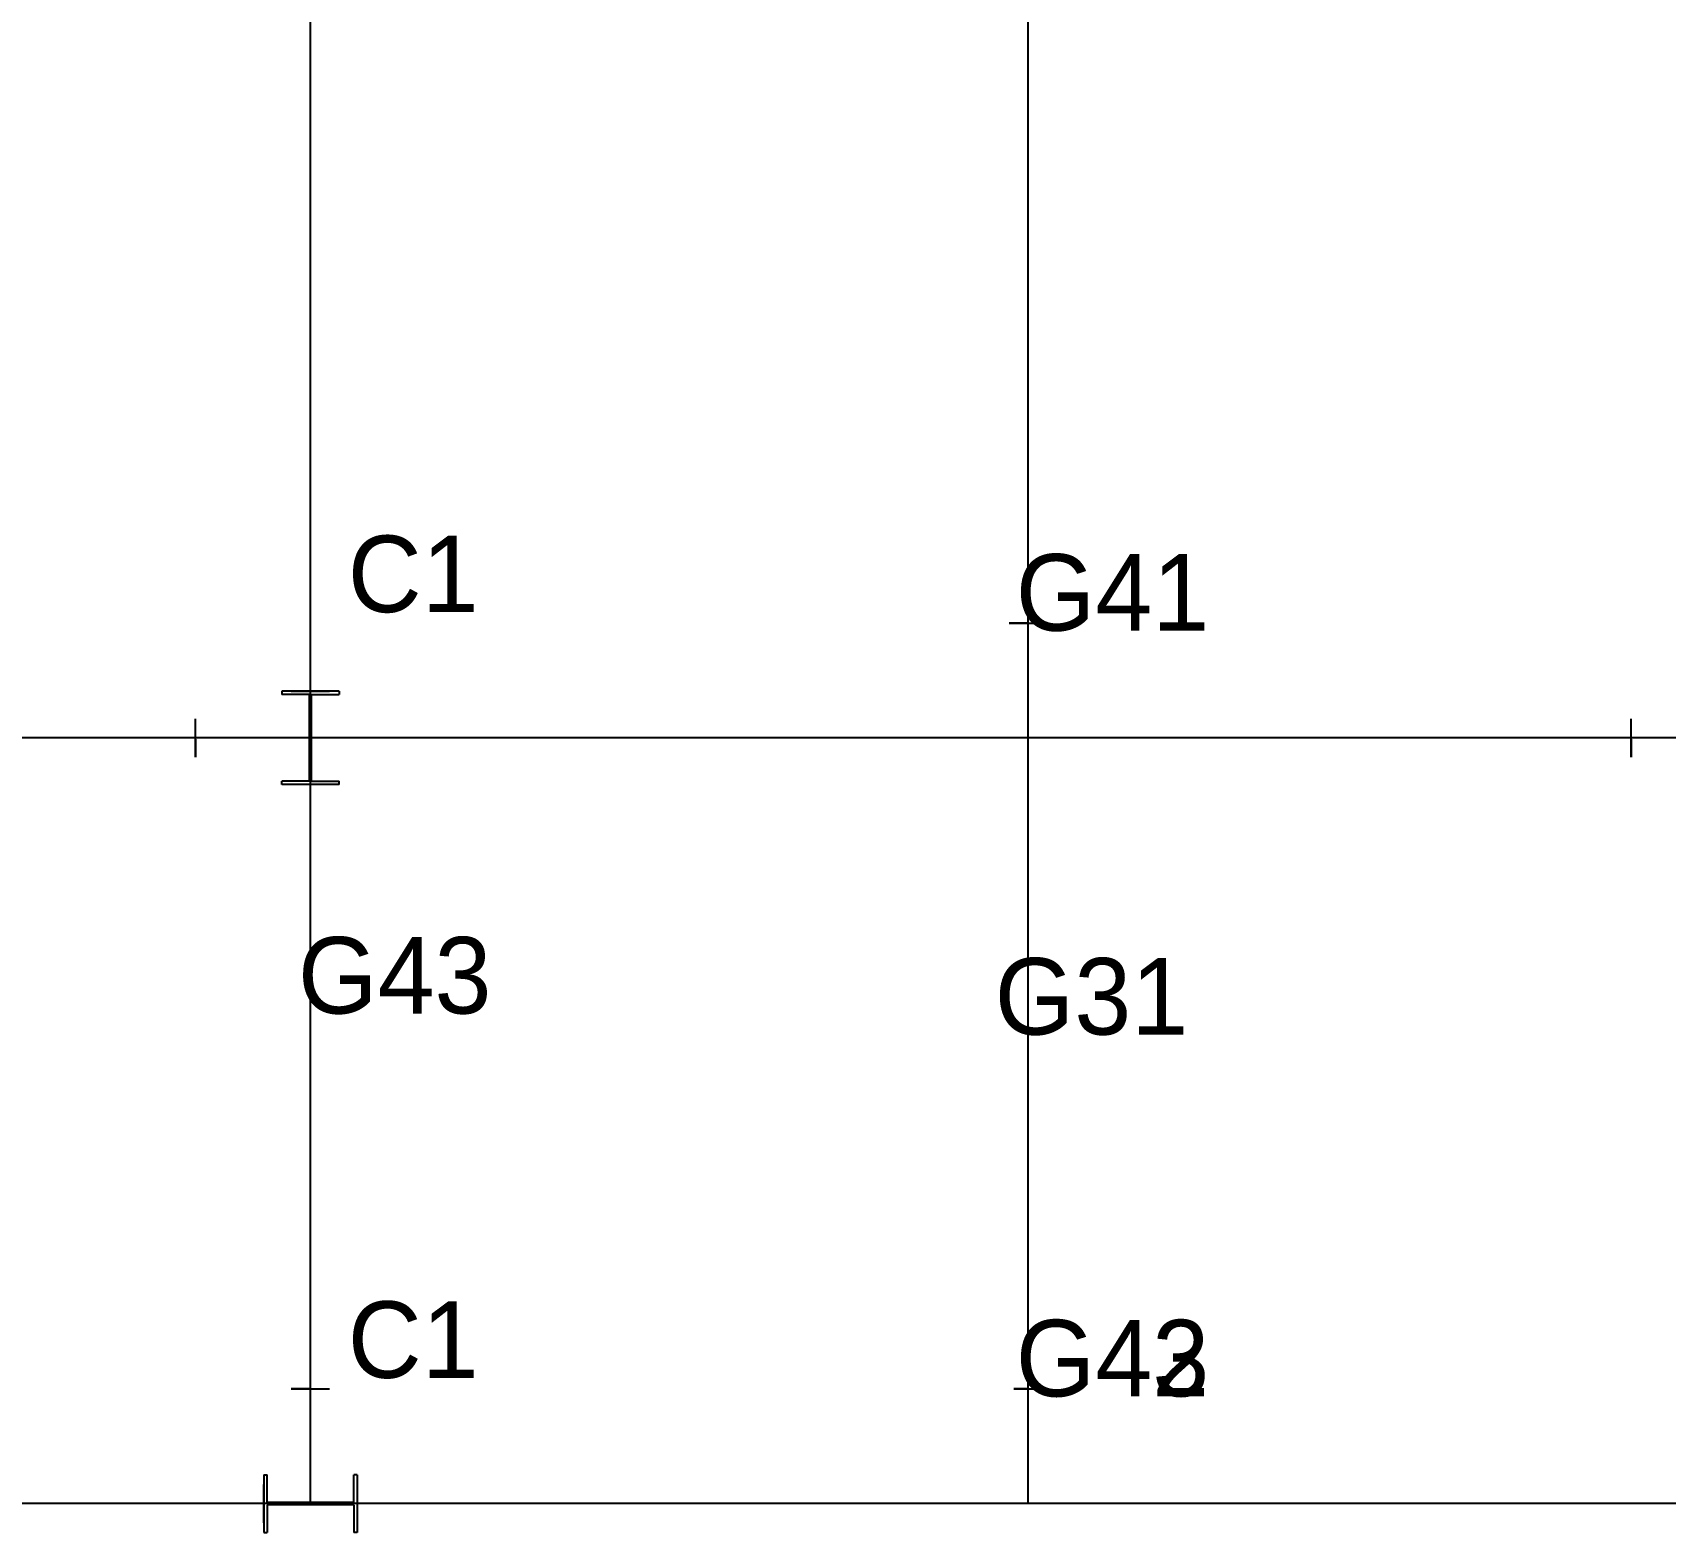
# Model space of a CAD drawing. Extents: x -150 to 68522, y -150 to 33063.
# Drawn here: x 26049 to 34578, y -150 to 7684 of the extents above; entities that cross this region are included whole.
import ezdxf
from ezdxf.enums import TextEntityAlignment as Align

# ---------------------------------------------------------------- set-up
doc = ezdxf.new("R2010")
doc.units = 0
doc.layers.get('0').update_dxf_attribs({"color": 2, "linetype": 'CONTINUOUS'})

msp = doc.modelspace()

# ---------------------------------------------------------------- linework, layer by layer
for p, q in [((27500, 4000, 3330), (27500, 12000, 3330)), ((27500, 4000, 6460), (27500, 12000, 6460)), ((27500, 4000, 9590), (27500, 12000, 9590)), ((31250, 4000, 3330), (31250, 12000, 3330)), ((31250, 4000, 6460), (31250, 12000, 6460)), ((31250, 4000, 9590), (31250, 12000, 9590)), ((27500, 4000), (27500, 8000)), ((27500, 4000), (20000, 4000)), ((27500, 4000, 3330), (20000, 4000, 3330)), ((27500, 4000, 6460), (20000, 4000, 6460)), ((27500, 4000, 9590), (20000, 4000, 9590)), ((27500, 0), (27500, 4000)), ((35000, 4000), (27500, 4000)), ((27500, 4000), (27500, 4000, 3330)), ((35000, 4000, 3330), (27500, 4000, 3330)), ((27500, 0, 3330), (27500, 4000, 3330)), ((27500, 4000, 3330), (27500, 4000, 6460)), ((27500, 4000, 6460), (27500, 4000, 9590)), ((35000, 4000, 6460), (27500, 4000, 6460)), ((27500, 0, 6460), (27500, 4000, 6460)), ((35000, 4000, 9590), (27500, 4000, 9590)), ((27500, 0, 9590), (27500, 4000, 9590)), ((31250, 0, 3330), (31250, 4000, 3330)), ((31250, 0, 6460), (31250, 4000, 6460)), ((31250, 0, 9590), (31250, 4000, 9590)), ((27500, 0), (20000, 0)), ((27500, 0, 3330), (20000, 0, 3330)), ((27500, 0, 6460), (20000, 0, 6460)), ((27500, 0, 9590), (20000, 0, 9590)), ((35000, 0), (27500, 0)), ((27500, 0), (27500, 0, 3330)), ((35000, 0, 3330), (27500, 0, 3330)), ((27500, 0, 3330), (27500, 0, 6460)), ((27500, 0, 6460), (27500, 0, 9590)), ((35000, 0, 6460), (27500, 0, 6460)), ((35000, 0, 9590), (27500, 0, 9590))]:
    msp.add_line(p, q)
at = {"layer": 'C1'}
for p, q in [((27650, 4244), (27350, 4244)), ((27350, 4244), (27350, 4226)), ((27650, 4244, 3330), (27350, 4244, 3330)), ((27350, 4244, 3330), (27350, 4226, 3330)), ((27650, 4244, 6460), (27350, 4244, 6460)), ((27350, 4244, 6460), (27350, 4226, 6460)), ((27494.5, 4226), (27350, 4226)), ((27494.5, 4226, 3330), (27350, 4226, 3330)), ((27494.5, 4226, 6460), (27350, 4226, 6460)), ((27494.5, 3774), (27494.5, 4226)), ((27494.5, 4226), (27494.5, 4226)), ((27494.5, 4226), (27494.5, 4226)), ((27494.5, 4226), (27494.5, 4226)), ((27494.5, 3774, 3330), (27494.5, 4226, 3330)), ((27494.5, 4226, 3330), (27494.5, 4226, 3330)), ((27494.5, 4226, 3330), (27494.5, 4226, 3330)), ((27494.5, 4226, 3330), (27494.5, 4226, 3330)), ((27494.5, 3774, 6460), (27494.5, 4226, 6460)), ((27494.5, 4226, 6460), (27494.5, 4226, 6460)), ((27494.5, 4226, 6460), (27494.5, 4226, 6460)), ((27494.5, 4226, 6460), (27494.5, 4226, 6460)), ((27505.5, 3774), (27505.5, 4226)), ((27505.5, 4226), (27505.5, 4226)), ((27505.5, 4226), (27505.5, 4226)), ((27505.5, 4226), (27505.5, 4226)), ((27505.5, 4226), (27650, 4226)), ((27505.5, 3774, 3330), (27505.5, 4226, 3330)), ((27505.5, 4226, 3330), (27505.5, 4226, 3330)), ((27505.5, 4226, 3330), (27505.5, 4226, 3330)), ((27505.5, 4226, 3330), (27505.5, 4226, 3330)), ((27505.5, 4226, 3330), (27650, 4226, 3330)), ((27505.5, 3774, 6460), (27505.5, 4226, 6460)), ((27505.5, 4226, 6460), (27505.5, 4226, 6460)), ((27505.5, 4226, 6460), (27505.5, 4226, 6460)), ((27505.5, 4226, 6460), (27505.5, 4226, 6460)), ((27505.5, 4226, 6460), (27650, 4226, 6460)), ((27650, 4244), (27650, 4226)), ((27650, 4244, 3330), (27650, 4226, 3330)), ((27650, 4244, 6460), (27650, 4226, 6460)), ((27494.5, 3774), (27350, 3774)), ((27350, 3756), (27350, 3774)), ((27494.5, 3774, 3330), (27350, 3774, 3330)), ((27350, 3756, 3330), (27350, 3774, 3330)), ((27494.5, 3774, 6460), (27350, 3774, 6460)), ((27350, 3756, 6460), (27350, 3774, 6460)), ((27650, 3756), (27350, 3756)), ((27650, 3756, 3330), (27350, 3756, 3330)), ((27650, 3756, 6460), (27350, 3756, 6460)), ((27494.5, 3774), (27494.5, 3774)), ((27494.5, 3774), (27494.5, 3774)), ((27494.5, 3774), (27494.5, 3774)), ((27494.5, 3774, 3330), (27494.5, 3774, 3330)), ((27494.5, 3774, 3330), (27494.5, 3774, 3330)), ((27494.5, 3774, 3330), (27494.5, 3774, 3330)), ((27494.5, 3774, 6460), (27494.5, 3774, 6460)), ((27494.5, 3774, 6460), (27494.5, 3774, 6460)), ((27494.5, 3774, 6460), (27494.5, 3774, 6460)), ((27505.5, 3774), (27505.5, 3774)), ((27505.5, 3774), (27505.5, 3774)), ((27505.5, 3774), (27505.5, 3774)), ((27505.5, 3774), (27650, 3774)), ((27505.5, 3774, 3330), (27505.5, 3774, 3330)), ((27505.5, 3774, 3330), (27505.5, 3774, 3330)), ((27505.5, 3774, 3330), (27505.5, 3774, 3330)), ((27505.5, 3774, 3330), (27650, 3774, 3330)), ((27505.5, 3774, 6460), (27505.5, 3774, 6460)), ((27505.5, 3774, 6460), (27505.5, 3774, 6460)), ((27505.5, 3774, 6460), (27505.5, 3774, 6460)), ((27505.5, 3774, 6460), (27650, 3774, 6460)), ((27650, 3756), (27650, 3774)), ((27650, 3756, 3330), (27650, 3774, 3330)), ((27650, 3756, 6460), (27650, 3774, 6460)), ((27256, 150), (27256, -150)), ((27256, 150), (27274, 150)), ((27256, 150, 3330), (27256, -150, 3330)), ((27256, 150, 3330), (27274, 150, 3330)), ((27256, 150, 6460), (27256, -150, 6460)), ((27256, 150, 6460), (27274, 150, 6460)), ((27274, 5.5), (27274, 150)), ((27274, 5.5, 3330), (27274, 150, 3330)), ((27274, 5.5, 6460), (27274, 150, 6460)), ((27726, 5.5), (27726, 150)), ((27744, 150), (27726, 150)), ((27726, 5.5, 3330), (27726, 150, 3330)), ((27744, 150, 3330), (27726, 150, 3330)), ((27726, 5.5, 6460), (27726, 150, 6460)), ((27744, 150, 6460), (27726, 150, 6460)), ((27744, 150), (27744, -150)), ((27744, 150, 3330), (27744, -150, 3330)), ((27744, 150, 6460), (27744, -150, 6460)), ((27726, 5.5), (27274, 5.5)), ((27274, 5.5), (27274, 5.5)), ((27274, 5.5), (27274, 5.5)), ((27274, 5.5), (27274, 5.5)), ((27726, 5.5, 3330), (27274, 5.5, 3330)), ((27274, 5.5, 3330), (27274, 5.5, 3330)), ((27274, 5.5, 3330), (27274, 5.5, 3330)), ((27274, 5.5, 3330), (27274, 5.5, 3330)), ((27726, 5.5, 6460), (27274, 5.5, 6460)), ((27274, 5.5, 6460), (27274, 5.5, 6460)), ((27274, 5.5, 6460), (27274, 5.5, 6460)), ((27274, 5.5, 6460), (27274, 5.5, 6460)), ((27726, 5.5), (27726, 5.5)), ((27726, 5.5), (27726, 5.5)), ((27726, 5.5), (27726, 5.5)), ((27726, 5.5, 3330), (27726, 5.5, 3330)), ((27726, 5.5, 3330), (27726, 5.5, 3330)), ((27726, 5.5, 3330), (27726, 5.5, 3330)), ((27726, 5.5, 6460), (27726, 5.5, 6460)), ((27726, 5.5, 6460), (27726, 5.5, 6460)), ((27726, 5.5, 6460), (27726, 5.5, 6460)), ((27726, -5.5), (27274, -5.5)), ((27274, -5.5), (27274, -5.5)), ((27274, -5.5), (27274, -5.5)), ((27274, -5.5), (27274, -5.5)), ((27274, -5.5), (27274, -150)), ((27726, -5.5, 3330), (27274, -5.5, 3330)), ((27274, -5.5, 3330), (27274, -5.5, 3330)), ((27274, -5.5, 3330), (27274, -5.5, 3330)), ((27274, -5.5, 3330), (27274, -5.5, 3330)), ((27274, -5.5, 3330), (27274, -150, 3330)), ((27726, -5.5, 6460), (27274, -5.5, 6460)), ((27274, -5.5, 6460), (27274, -5.5, 6460)), ((27274, -5.5, 6460), (27274, -5.5, 6460)), ((27274, -5.5, 6460), (27274, -5.5, 6460)), ((27274, -5.5, 6460), (27274, -150, 6460)), ((27726, -5.5), (27726, -5.5)), ((27726, -5.5), (27726, -5.5)), ((27726, -5.5), (27726, -5.5)), ((27726, -5.5), (27726, -150)), ((27726, -5.5, 3330), (27726, -5.5, 3330)), ((27726, -5.5, 3330), (27726, -5.5, 3330)), ((27726, -5.5, 3330), (27726, -5.5, 3330)), ((27726, -5.5, 3330), (27726, -150, 3330)), ((27726, -5.5, 6460), (27726, -5.5, 6460)), ((27726, -5.5, 6460), (27726, -5.5, 6460)), ((27726, -5.5, 6460), (27726, -5.5, 6460)), ((27726, -5.5, 6460), (27726, -150, 6460)), ((27256, -150), (27274, -150)), ((27256, -150, 3330), (27274, -150, 3330)), ((27256, -150, 6460), (27274, -150, 6460)), ((27744, -150), (27726, -150)), ((27744, -150, 3330), (27726, -150, 3330)), ((27744, -150, 6460), (27726, -150, 6460))]:
    msp.add_line(p, q, dxfattribs=at)
at = {"layer": 'G31', "extrusion": (0, 1, 0)}
for p, q in [((31175, 600, 3480), (31325, 600, 3480)), ((31175, 600, 3180), (31325, 600, 3180)), ((31246.75, 600, 3471), (31175, 600, 3471)), ((31175, 600, 3480), (31175, 600, 3471)), ((31246.75, 600, 3189), (31175, 600, 3189)), ((31175, 600, 3180), (31175, 600, 3189)), ((31175, 600, 6610), (31325, 600, 6610)), ((31175, 600, 6310), (31325, 600, 6310)), ((31246.75, 600, 6601), (31175, 600, 6601)), ((31175, 600, 6610), (31175, 600, 6601)), ((31246.75, 600, 6319), (31175, 600, 6319)), ((31175, 600, 6310), (31175, 600, 6319)), ((31175, 600, 9740), (31325, 600, 9740)), ((31175, 600, 9440), (31325, 600, 9440)), ((31246.75, 600, 9731), (31175, 600, 9731)), ((31175, 600, 9740), (31175, 600, 9731)), ((31246.75, 600, 9449), (31175, 600, 9449)), ((31175, 600, 9440), (31175, 600, 9449)), ((31246.75, 600, 3189), (31246.75, 600, 3471)), ((31246.75, 600, 3471), (31246.75, 600, 3471)), ((31246.75, 600, 3189), (31246.75, 600, 3189)), ((31246.75, 600, 3471), (31246.75, 600, 3471)), ((31246.75, 600, 3189), (31246.75, 600, 3189)), ((31246.75, 600, 3471), (31246.75, 600, 3471)), ((31246.75, 600, 3189), (31246.75, 600, 3189)), ((31246.75, 600, 6319), (31246.75, 600, 6601)), ((31246.75, 600, 6601), (31246.75, 600, 6601)), ((31246.75, 600, 6319), (31246.75, 600, 6319)), ((31246.75, 600, 6601), (31246.75, 600, 6601)), ((31246.75, 600, 6319), (31246.75, 600, 6319)), ((31246.75, 600, 6601), (31246.75, 600, 6601)), ((31246.75, 600, 6319), (31246.75, 600, 6319)), ((31246.75, 600, 9449), (31246.75, 600, 9731)), ((31246.75, 600, 9731), (31246.75, 600, 9731)), ((31246.75, 600, 9449), (31246.75, 600, 9449)), ((31246.75, 600, 9731), (31246.75, 600, 9731)), ((31246.75, 600, 9449), (31246.75, 600, 9449)), ((31246.75, 600, 9731), (31246.75, 600, 9731)), ((31246.75, 600, 9449), (31246.75, 600, 9449)), ((31253.25, 600, 3189), (31253.25, 600, 3471)), ((31253.25, 600, 3189), (31253.25, 600, 3189)), ((31253.25, 600, 3471), (31253.25, 600, 3471)), ((31253.25, 600, 3189), (31253.25, 600, 3189)), ((31253.25, 600, 3471), (31253.25, 600, 3471)), ((31253.25, 600, 3189), (31253.25, 600, 3189)), ((31253.25, 600, 3471), (31253.25, 600, 3471)), ((31253.25, 600, 3471), (31325, 600, 3471)), ((31253.25, 600, 3189), (31325, 600, 3189)), ((31253.25, 600, 6319), (31253.25, 600, 6601)), ((31253.25, 600, 6319), (31253.25, 600, 6319)), ((31253.25, 600, 6601), (31253.25, 600, 6601)), ((31253.25, 600, 6319), (31253.25, 600, 6319)), ((31253.25, 600, 6601), (31253.25, 600, 6601)), ((31253.25, 600, 6319), (31253.25, 600, 6319)), ((31253.25, 600, 6601), (31253.25, 600, 6601)), ((31253.25, 600, 6601), (31325, 600, 6601)), ((31253.25, 600, 6319), (31325, 600, 6319)), ((31253.25, 600, 9449), (31253.25, 600, 9731)), ((31253.25, 600, 9449), (31253.25, 600, 9449)), ((31253.25, 600, 9731), (31253.25, 600, 9731)), ((31253.25, 600, 9449), (31253.25, 600, 9449)), ((31253.25, 600, 9731), (31253.25, 600, 9731)), ((31253.25, 600, 9449), (31253.25, 600, 9449)), ((31253.25, 600, 9731), (31253.25, 600, 9731)), ((31253.25, 600, 9731), (31325, 600, 9731)), ((31253.25, 600, 9449), (31325, 600, 9449)), ((31325, 600, 3480), (31325, 600, 3471)), ((31325, 600, 3180), (31325, 600, 3189)), ((31325, 600, 6610), (31325, 600, 6601)), ((31325, 600, 6310), (31325, 600, 6319)), ((31325, 600, 9740), (31325, 600, 9731)), ((31325, 600, 9440), (31325, 600, 9449))]:
    msp.add_line(p, q, dxfattribs=at)
at = {"layer": 'G41', "extrusion": (-1, 0, 0)}
for p, q in [((26900, 3900, 3530), (26900, 4100, 3530)), ((26900, 3900, 3130), (26900, 4100, 3130)), ((26900, 4006, 3508), (26900, 4100, 3508)), ((26900, 4100, 3530), (26900, 4100, 3508)), ((26900, 4006, 3152), (26900, 4100, 3152)), ((26900, 4100, 3130), (26900, 4100, 3152)), ((26900, 3900, 6660), (26900, 4100, 6660)), ((26900, 3900, 6260), (26900, 4100, 6260)), ((26900, 4006, 6638), (26900, 4100, 6638)), ((26900, 4100, 6660), (26900, 4100, 6638)), ((26900, 4006, 6282), (26900, 4100, 6282)), ((26900, 4100, 6260), (26900, 4100, 6282)), ((26900, 3900, 9790), (26900, 4100, 9790)), ((26900, 3900, 9390), (26900, 4100, 9390)), ((26900, 4006, 9768), (26900, 4100, 9768)), ((26900, 4100, 9790), (26900, 4100, 9768)), ((26900, 4006, 9412), (26900, 4100, 9412)), ((26900, 4100, 9390), (26900, 4100, 9412)), ((34400, 3900, 3530), (34400, 4100, 3530)), ((34400, 3900, 3130), (34400, 4100, 3130)), ((34400, 4006, 3508), (34400, 4100, 3508)), ((34400, 4100, 3530), (34400, 4100, 3508)), ((34400, 4006, 3152), (34400, 4100, 3152)), ((34400, 4100, 3130), (34400, 4100, 3152)), ((34400, 3900, 6660), (34400, 4100, 6660)), ((34400, 3900, 6260), (34400, 4100, 6260)), ((34400, 4006, 6638), (34400, 4100, 6638)), ((34400, 4100, 6660), (34400, 4100, 6638)), ((34400, 4006, 6282), (34400, 4100, 6282)), ((34400, 4100, 6260), (34400, 4100, 6282)), ((34400, 3900, 9790), (34400, 4100, 9790)), ((34400, 3900, 9390), (34400, 4100, 9390)), ((34400, 4006, 9768), (34400, 4100, 9768)), ((34400, 4100, 9790), (34400, 4100, 9768)), ((34400, 4006, 9412), (34400, 4100, 9412)), ((34400, 4100, 9390), (34400, 4100, 9412)), ((26900, 4006, 3152), (26900, 4006, 3508)), ((26900, 4006, 3152), (26900, 4006, 3152)), ((26900, 4006, 3508), (26900, 4006, 3508)), ((26900, 4006, 3152), (26900, 4006, 3152)), ((26900, 4006, 3508), (26900, 4006, 3508)), ((26900, 4006, 3152), (26900, 4006, 3152)), ((26900, 4006, 3508), (26900, 4006, 3508)), ((26900, 4006, 6282), (26900, 4006, 6638)), ((26900, 4006, 6282), (26900, 4006, 6282)), ((26900, 4006, 6638), (26900, 4006, 6638)), ((26900, 4006, 6282), (26900, 4006, 6282)), ((26900, 4006, 6638), (26900, 4006, 6638)), ((26900, 4006, 6282), (26900, 4006, 6282)), ((26900, 4006, 6638), (26900, 4006, 6638)), ((26900, 4006, 9412), (26900, 4006, 9768)), ((26900, 4006, 9412), (26900, 4006, 9412)), ((26900, 4006, 9768), (26900, 4006, 9768)), ((26900, 4006, 9412), (26900, 4006, 9412)), ((26900, 4006, 9768), (26900, 4006, 9768)), ((26900, 4006, 9412), (26900, 4006, 9412)), ((26900, 4006, 9768), (26900, 4006, 9768)), ((26900, 3994, 3152), (26900, 3994, 3508)), ((26900, 3994, 3508), (26900, 3994, 3508)), ((26900, 3994, 3152), (26900, 3994, 3152)), ((26900, 3994, 3508), (26900, 3994, 3508)), ((26900, 3994, 3152), (26900, 3994, 3152)), ((26900, 3994, 3508), (26900, 3994, 3508)), ((26900, 3994, 3152), (26900, 3994, 3152)), ((26900, 3994, 3508), (26900, 3900, 3508)), ((26900, 3994, 3152), (26900, 3900, 3152)), ((26900, 3994, 6282), (26900, 3994, 6638)), ((26900, 3994, 6638), (26900, 3994, 6638)), ((26900, 3994, 6282), (26900, 3994, 6282)), ((26900, 3994, 6638), (26900, 3994, 6638)), ((26900, 3994, 6282), (26900, 3994, 6282)), ((26900, 3994, 6638), (26900, 3994, 6638)), ((26900, 3994, 6282), (26900, 3994, 6282)), ((26900, 3994, 6638), (26900, 3900, 6638)), ((26900, 3994, 6282), (26900, 3900, 6282)), ((26900, 3994, 9412), (26900, 3994, 9768)), ((26900, 3994, 9768), (26900, 3994, 9768)), ((26900, 3994, 9412), (26900, 3994, 9412)), ((26900, 3994, 9768), (26900, 3994, 9768)), ((26900, 3994, 9412), (26900, 3994, 9412)), ((26900, 3994, 9768), (26900, 3994, 9768)), ((26900, 3994, 9412), (26900, 3994, 9412)), ((26900, 3994, 9768), (26900, 3900, 9768)), ((26900, 3994, 9412), (26900, 3900, 9412)), ((34400, 4006, 3152), (34400, 4006, 3508)), ((34400, 4006, 3152), (34400, 4006, 3152)), ((34400, 4006, 3508), (34400, 4006, 3508)), ((34400, 4006, 3152), (34400, 4006, 3152)), ((34400, 4006, 3508), (34400, 4006, 3508)), ((34400, 4006, 3152), (34400, 4006, 3152)), ((34400, 4006, 3508), (34400, 4006, 3508)), ((34400, 4006, 6282), (34400, 4006, 6638)), ((34400, 4006, 6282), (34400, 4006, 6282)), ((34400, 4006, 6638), (34400, 4006, 6638)), ((34400, 4006, 6282), (34400, 4006, 6282)), ((34400, 4006, 6638), (34400, 4006, 6638)), ((34400, 4006, 6282), (34400, 4006, 6282)), ((34400, 4006, 6638), (34400, 4006, 6638)), ((34400, 4006, 9412), (34400, 4006, 9768)), ((34400, 4006, 9412), (34400, 4006, 9412)), ((34400, 4006, 9768), (34400, 4006, 9768)), ((34400, 4006, 9412), (34400, 4006, 9412)), ((34400, 4006, 9768), (34400, 4006, 9768)), ((34400, 4006, 9412), (34400, 4006, 9412)), ((34400, 4006, 9768), (34400, 4006, 9768)), ((34400, 3994, 3152), (34400, 3994, 3508)), ((34400, 3994, 3508), (34400, 3994, 3508)), ((34400, 3994, 3152), (34400, 3994, 3152)), ((34400, 3994, 3508), (34400, 3994, 3508)), ((34400, 3994, 3152), (34400, 3994, 3152)), ((34400, 3994, 3508), (34400, 3994, 3508)), ((34400, 3994, 3152), (34400, 3994, 3152)), ((34400, 3994, 3508), (34400, 3900, 3508)), ((34400, 3994, 3152), (34400, 3900, 3152)), ((34400, 3994, 6282), (34400, 3994, 6638)), ((34400, 3994, 6638), (34400, 3994, 6638)), ((34400, 3994, 6282), (34400, 3994, 6282)), ((34400, 3994, 6638), (34400, 3994, 6638)), ((34400, 3994, 6282), (34400, 3994, 6282)), ((34400, 3994, 6638), (34400, 3994, 6638)), ((34400, 3994, 6282), (34400, 3994, 6282)), ((34400, 3994, 6638), (34400, 3900, 6638)), ((34400, 3994, 6282), (34400, 3900, 6282)), ((34400, 3994, 9412), (34400, 3994, 9768)), ((34400, 3994, 9768), (34400, 3994, 9768)), ((34400, 3994, 9412), (34400, 3994, 9412)), ((34400, 3994, 9768), (34400, 3994, 9768)), ((34400, 3994, 9412), (34400, 3994, 9412)), ((34400, 3994, 9768), (34400, 3994, 9768)), ((34400, 3994, 9412), (34400, 3994, 9412)), ((34400, 3994, 9768), (34400, 3900, 9768)), ((34400, 3994, 9412), (34400, 3900, 9412)), ((26900, 3900, 3530), (26900, 3900, 3508)), ((26900, 3900, 3130), (26900, 3900, 3152)), ((26900, 3900, 6660), (26900, 3900, 6638)), ((26900, 3900, 6260), (26900, 3900, 6282)), ((26900, 3900, 9790), (26900, 3900, 9768)), ((26900, 3900, 9390), (26900, 3900, 9412)), ((34400, 3900, 3530), (34400, 3900, 3508)), ((34400, 3900, 3130), (34400, 3900, 3152)), ((34400, 3900, 6660), (34400, 3900, 6638)), ((34400, 3900, 6260), (34400, 3900, 6282)), ((34400, 3900, 9790), (34400, 3900, 9768)), ((34400, 3900, 9390), (34400, 3900, 9412))]:
    msp.add_line(p, q, dxfattribs=at)
at = {"layer": 'G42', "extrusion": (0, 1, 0)}
for p, q in [((31150, 4600, 3530), (31350, 4600, 3530)), ((31150, 4600, 3130), (31350, 4600, 3130)), ((31245.5, 4600, 3516), (31150, 4600, 3516)), ((31150, 4600, 3530), (31150, 4600, 3516)), ((31245.5, 4600, 3144), (31150, 4600, 3144)), ((31150, 4600, 3130), (31150, 4600, 3144)), ((31150, 4600, 6660), (31350, 4600, 6660)), ((31150, 4600, 6260), (31350, 4600, 6260)), ((31245.5, 4600, 6646), (31150, 4600, 6646)), ((31150, 4600, 6660), (31150, 4600, 6646)), ((31245.5, 4600, 6274), (31150, 4600, 6274)), ((31150, 4600, 6260), (31150, 4600, 6274)), ((31150, 4600, 9790), (31350, 4600, 9790)), ((31150, 4600, 9390), (31350, 4600, 9390)), ((31245.5, 4600, 9776), (31150, 4600, 9776)), ((31150, 4600, 9790), (31150, 4600, 9776)), ((31245.5, 4600, 9404), (31150, 4600, 9404)), ((31150, 4600, 9390), (31150, 4600, 9404)), ((31245.5, 4600, 3144), (31245.5, 4600, 3516)), ((31245.5, 4600, 3516), (31245.5, 4600, 3516)), ((31245.5, 4600, 3144), (31245.5, 4600, 3144)), ((31245.5, 4600, 3516), (31245.5, 4600, 3516)), ((31245.5, 4600, 3144), (31245.5, 4600, 3144)), ((31245.5, 4600, 3516), (31245.5, 4600, 3516)), ((31245.5, 4600, 3144), (31245.5, 4600, 3144)), ((31245.5, 4600, 6274), (31245.5, 4600, 6646)), ((31245.5, 4600, 6646), (31245.5, 4600, 6646)), ((31245.5, 4600, 6274), (31245.5, 4600, 6274)), ((31245.5, 4600, 6646), (31245.5, 4600, 6646)), ((31245.5, 4600, 6274), (31245.5, 4600, 6274)), ((31245.5, 4600, 6646), (31245.5, 4600, 6646)), ((31245.5, 4600, 6274), (31245.5, 4600, 6274)), ((31245.5, 4600, 9404), (31245.5, 4600, 9776)), ((31245.5, 4600, 9776), (31245.5, 4600, 9776)), ((31245.5, 4600, 9404), (31245.5, 4600, 9404)), ((31245.5, 4600, 9776), (31245.5, 4600, 9776)), ((31245.5, 4600, 9404), (31245.5, 4600, 9404)), ((31245.5, 4600, 9776), (31245.5, 4600, 9776)), ((31245.5, 4600, 9404), (31245.5, 4600, 9404)), ((31254.5, 4600, 3144), (31254.5, 4600, 3516)), ((31254.5, 4600, 3144), (31254.5, 4600, 3144)), ((31254.5, 4600, 3516), (31254.5, 4600, 3516)), ((31254.5, 4600, 3144), (31254.5, 4600, 3144)), ((31254.5, 4600, 3516), (31254.5, 4600, 3516)), ((31254.5, 4600, 3144), (31254.5, 4600, 3144)), ((31254.5, 4600, 3516), (31254.5, 4600, 3516)), ((31254.5, 4600, 3516), (31350, 4600, 3516)), ((31254.5, 4600, 3144), (31350, 4600, 3144)), ((31254.5, 4600, 6274), (31254.5, 4600, 6646)), ((31254.5, 4600, 6274), (31254.5, 4600, 6274)), ((31254.5, 4600, 6646), (31254.5, 4600, 6646)), ((31254.5, 4600, 6274), (31254.5, 4600, 6274)), ((31254.5, 4600, 6646), (31254.5, 4600, 6646)), ((31254.5, 4600, 6274), (31254.5, 4600, 6274)), ((31254.5, 4600, 6646), (31254.5, 4600, 6646)), ((31254.5, 4600, 6646), (31350, 4600, 6646)), ((31254.5, 4600, 6274), (31350, 4600, 6274)), ((31254.5, 4600, 9404), (31254.5, 4600, 9776)), ((31254.5, 4600, 9404), (31254.5, 4600, 9404)), ((31254.5, 4600, 9776), (31254.5, 4600, 9776)), ((31254.5, 4600, 9404), (31254.5, 4600, 9404)), ((31254.5, 4600, 9776), (31254.5, 4600, 9776)), ((31254.5, 4600, 9404), (31254.5, 4600, 9404)), ((31254.5, 4600, 9776), (31254.5, 4600, 9776)), ((31254.5, 4600, 9776), (31350, 4600, 9776)), ((31254.5, 4600, 9404), (31350, 4600, 9404)), ((31350, 4600, 3530), (31350, 4600, 3516)), ((31350, 4600, 3130), (31350, 4600, 3144)), ((31350, 4600, 6660), (31350, 4600, 6646)), ((31350, 4600, 6260), (31350, 4600, 6274)), ((31350, 4600, 9790), (31350, 4600, 9776)), ((31350, 4600, 9390), (31350, 4600, 9404)), ((27400, 4244, 3530), (27600, 4244, 3530)), ((27400, 4244, 3130), (27600, 4244, 3130)), ((27495.5, 4244, 3516), (27400, 4244, 3516)), ((27400, 4244, 3530), (27400, 4244, 3516)), ((27495.5, 4244, 3144), (27400, 4244, 3144)), ((27400, 4244, 3130), (27400, 4244, 3144)), ((27400, 4244, 6660), (27600, 4244, 6660)), ((27400, 4244, 6260), (27600, 4244, 6260)), ((27495.5, 4244, 6646), (27400, 4244, 6646)), ((27400, 4244, 6660), (27400, 4244, 6646)), ((27495.5, 4244, 6274), (27400, 4244, 6274)), ((27400, 4244, 6260), (27400, 4244, 6274)), ((27400, 4244, 9790), (27600, 4244, 9790)), ((27400, 4244, 9390), (27600, 4244, 9390)), ((27495.5, 4244, 9776), (27400, 4244, 9776)), ((27400, 4244, 9790), (27400, 4244, 9776)), ((27495.5, 4244, 9404), (27400, 4244, 9404)), ((27400, 4244, 9390), (27400, 4244, 9404)), ((27495.5, 4244, 3144), (27495.5, 4244, 3516)), ((27495.5, 4244, 3516), (27495.5, 4244, 3516)), ((27495.5, 4244, 3144), (27495.5, 4244, 3144)), ((27495.5, 4244, 3516), (27495.5, 4244, 3516)), ((27495.5, 4244, 3144), (27495.5, 4244, 3144)), ((27495.5, 4244, 3516), (27495.5, 4244, 3516)), ((27495.5, 4244, 3144), (27495.5, 4244, 3144)), ((27495.5, 4244, 6274), (27495.5, 4244, 6646)), ((27495.5, 4244, 6646), (27495.5, 4244, 6646)), ((27495.5, 4244, 6274), (27495.5, 4244, 6274)), ((27495.5, 4244, 6646), (27495.5, 4244, 6646)), ((27495.5, 4244, 6274), (27495.5, 4244, 6274)), ((27495.5, 4244, 6646), (27495.5, 4244, 6646)), ((27495.5, 4244, 6274), (27495.5, 4244, 6274)), ((27495.5, 4244, 9404), (27495.5, 4244, 9776)), ((27495.5, 4244, 9776), (27495.5, 4244, 9776)), ((27495.5, 4244, 9404), (27495.5, 4244, 9404)), ((27495.5, 4244, 9776), (27495.5, 4244, 9776)), ((27495.5, 4244, 9404), (27495.5, 4244, 9404)), ((27495.5, 4244, 9776), (27495.5, 4244, 9776)), ((27495.5, 4244, 9404), (27495.5, 4244, 9404)), ((27504.5, 4244, 3144), (27504.5, 4244, 3516)), ((27504.5, 4244, 3144), (27504.5, 4244, 3144)), ((27504.5, 4244, 3516), (27504.5, 4244, 3516)), ((27504.5, 4244, 3144), (27504.5, 4244, 3144)), ((27504.5, 4244, 3516), (27504.5, 4244, 3516)), ((27504.5, 4244, 3144), (27504.5, 4244, 3144)), ((27504.5, 4244, 3516), (27504.5, 4244, 3516)), ((27504.5, 4244, 3516), (27600, 4244, 3516)), ((27504.5, 4244, 3144), (27600, 4244, 3144)), ((27504.5, 4244, 6274), (27504.5, 4244, 6646)), ((27504.5, 4244, 6274), (27504.5, 4244, 6274)), ((27504.5, 4244, 6646), (27504.5, 4244, 6646)), ((27504.5, 4244, 6274), (27504.5, 4244, 6274)), ((27504.5, 4244, 6646), (27504.5, 4244, 6646)), ((27504.5, 4244, 6274), (27504.5, 4244, 6274)), ((27504.5, 4244, 6646), (27504.5, 4244, 6646)), ((27504.5, 4244, 6646), (27600, 4244, 6646)), ((27504.5, 4244, 6274), (27600, 4244, 6274)), ((27504.5, 4244, 9404), (27504.5, 4244, 9776)), ((27504.5, 4244, 9404), (27504.5, 4244, 9404)), ((27504.5, 4244, 9776), (27504.5, 4244, 9776)), ((27504.5, 4244, 9404), (27504.5, 4244, 9404)), ((27504.5, 4244, 9776), (27504.5, 4244, 9776)), ((27504.5, 4244, 9404), (27504.5, 4244, 9404)), ((27504.5, 4244, 9776), (27504.5, 4244, 9776)), ((27504.5, 4244, 9776), (27600, 4244, 9776)), ((27504.5, 4244, 9404), (27600, 4244, 9404)), ((27600, 4244, 3530), (27600, 4244, 3516)), ((27600, 4244, 3130), (27600, 4244, 3144)), ((27600, 4244, 6660), (27600, 4244, 6646)), ((27600, 4244, 6260), (27600, 4244, 6274)), ((27600, 4244, 9790), (27600, 4244, 9776)), ((27600, 4244, 9390), (27600, 4244, 9404))]:
    msp.add_line(p, q, dxfattribs=at)
at = {"layer": 'G42', "extrusion": (-1, 0, 0)}
for p, q in [((27256, -100, 3530), (27256, 100, 3530)), ((27256, -100, 3130), (27256, 100, 3130)), ((27256, 4.5, 3516), (27256, 100, 3516)), ((27256, 100, 3530), (27256, 100, 3516)), ((27256, 4.5, 3144), (27256, 100, 3144)), ((27256, 100, 3130), (27256, 100, 3144)), ((27256, -100, 6660), (27256, 100, 6660)), ((27256, -100, 6260), (27256, 100, 6260)), ((27256, 4.5, 6646), (27256, 100, 6646)), ((27256, 100, 6660), (27256, 100, 6646)), ((27256, 4.5, 6274), (27256, 100, 6274)), ((27256, 100, 6260), (27256, 100, 6274)), ((27256, 4.5, 3144), (27256, 4.5, 3516)), ((27256, 4.5, 3144), (27256, 4.5, 3144)), ((27256, 4.5, 3516), (27256, 4.5, 3516)), ((27256, 4.5, 3144), (27256, 4.5, 3144)), ((27256, 4.5, 3516), (27256, 4.5, 3516)), ((27256, 4.5, 3144), (27256, 4.5, 3144)), ((27256, 4.5, 3516), (27256, 4.5, 3516)), ((27256, 4.5, 6274), (27256, 4.5, 6646)), ((27256, 4.5, 6274), (27256, 4.5, 6274)), ((27256, 4.5, 6646), (27256, 4.5, 6646)), ((27256, 4.5, 6274), (27256, 4.5, 6274)), ((27256, 4.5, 6646), (27256, 4.5, 6646)), ((27256, 4.5, 6274), (27256, 4.5, 6274)), ((27256, 4.5, 6646), (27256, 4.5, 6646)), ((27256, -4.5, 3144), (27256, -4.5, 3516)), ((27256, -4.5, 3516), (27256, -4.5, 3516)), ((27256, -4.5, 3144), (27256, -4.5, 3144)), ((27256, -4.5, 3516), (27256, -4.5, 3516)), ((27256, -4.5, 3144), (27256, -4.5, 3144)), ((27256, -4.5, 3516), (27256, -4.5, 3516)), ((27256, -4.5, 3144), (27256, -4.5, 3144)), ((27256, -4.5, 3516), (27256, -100, 3516)), ((27256, -4.5, 3144), (27256, -100, 3144)), ((27256, -4.5, 6274), (27256, -4.5, 6646)), ((27256, -4.5, 6646), (27256, -4.5, 6646)), ((27256, -4.5, 6274), (27256, -4.5, 6274)), ((27256, -4.5, 6646), (27256, -4.5, 6646)), ((27256, -4.5, 6274), (27256, -4.5, 6274)), ((27256, -4.5, 6646), (27256, -4.5, 6646)), ((27256, -4.5, 6274), (27256, -4.5, 6274)), ((27256, -4.5, 6646), (27256, -100, 6646)), ((27256, -4.5, 6274), (27256, -100, 6274)), ((27256, -100, 3530), (27256, -100, 3516)), ((27256, -100, 3130), (27256, -100, 3144)), ((27256, -100, 6660), (27256, -100, 6646)), ((27256, -100, 6260), (27256, -100, 6274))]:
    msp.add_line(p, q, dxfattribs=at)
at = {"layer": 'G43', "extrusion": (0, 1, 0)}
for p, q in [((27400, 600, 3530), (27600, 600, 3530)), ((27400, 600, 3130), (27600, 600, 3130)), ((27496, 600, 3517), (27400, 600, 3517)), ((27400, 600, 3530), (27400, 600, 3517)), ((27496, 600, 3143), (27400, 600, 3143)), ((27400, 600, 3130), (27400, 600, 3143)), ((27400, 600, 6660), (27600, 600, 6660)), ((27400, 600, 6260), (27600, 600, 6260)), ((27496, 600, 6647), (27400, 600, 6647)), ((27400, 600, 6660), (27400, 600, 6647)), ((27496, 600, 6273), (27400, 600, 6273)), ((27400, 600, 6260), (27400, 600, 6273)), ((27400, 600, 9790), (27600, 600, 9790)), ((27400, 600, 9390), (27600, 600, 9390)), ((27496, 600, 9777), (27400, 600, 9777)), ((27400, 600, 9790), (27400, 600, 9777)), ((27496, 600, 9403), (27400, 600, 9403)), ((27400, 600, 9390), (27400, 600, 9403)), ((27496, 600, 3143), (27496, 600, 3517)), ((27496, 600, 3517), (27496, 600, 3517)), ((27496, 600, 3143), (27496, 600, 3143)), ((27496, 600, 3517), (27496, 600, 3517)), ((27496, 600, 3143), (27496, 600, 3143)), ((27496, 600, 3517), (27496, 600, 3517)), ((27496, 600, 3143), (27496, 600, 3143)), ((27496, 600, 6273), (27496, 600, 6647)), ((27496, 600, 6647), (27496, 600, 6647)), ((27496, 600, 6273), (27496, 600, 6273)), ((27496, 600, 6647), (27496, 600, 6647)), ((27496, 600, 6273), (27496, 600, 6273)), ((27496, 600, 6647), (27496, 600, 6647)), ((27496, 600, 6273), (27496, 600, 6273)), ((27496, 600, 9403), (27496, 600, 9777)), ((27496, 600, 9777), (27496, 600, 9777)), ((27496, 600, 9403), (27496, 600, 9403)), ((27496, 600, 9777), (27496, 600, 9777)), ((27496, 600, 9403), (27496, 600, 9403)), ((27496, 600, 9777), (27496, 600, 9777)), ((27496, 600, 9403), (27496, 600, 9403)), ((27504, 600, 3143), (27504, 600, 3517)), ((27504, 600, 3143), (27504, 600, 3143)), ((27504, 600, 3517), (27504, 600, 3517)), ((27504, 600, 3143), (27504, 600, 3143)), ((27504, 600, 3517), (27504, 600, 3517)), ((27504, 600, 3143), (27504, 600, 3143)), ((27504, 600, 3517), (27504, 600, 3517)), ((27504, 600, 3517), (27600, 600, 3517)), ((27504, 600, 3143), (27600, 600, 3143)), ((27504, 600, 6273), (27504, 600, 6647)), ((27504, 600, 6273), (27504, 600, 6273)), ((27504, 600, 6647), (27504, 600, 6647)), ((27504, 600, 6273), (27504, 600, 6273)), ((27504, 600, 6647), (27504, 600, 6647)), ((27504, 600, 6273), (27504, 600, 6273)), ((27504, 600, 6647), (27504, 600, 6647)), ((27504, 600, 6647), (27600, 600, 6647)), ((27504, 600, 6273), (27600, 600, 6273)), ((27504, 600, 9403), (27504, 600, 9777)), ((27504, 600, 9403), (27504, 600, 9403)), ((27504, 600, 9777), (27504, 600, 9777)), ((27504, 600, 9403), (27504, 600, 9403)), ((27504, 600, 9777), (27504, 600, 9777)), ((27504, 600, 9403), (27504, 600, 9403)), ((27504, 600, 9777), (27504, 600, 9777)), ((27504, 600, 9777), (27600, 600, 9777)), ((27504, 600, 9403), (27600, 600, 9403)), ((27600, 600, 3530), (27600, 600, 3517)), ((27600, 600, 3130), (27600, 600, 3143)), ((27600, 600, 6660), (27600, 600, 6647)), ((27600, 600, 6260), (27600, 600, 6273)), ((27600, 600, 9790), (27600, 600, 9777)), ((27600, 600, 9390), (27600, 600, 9403))]:
    msp.add_line(p, q, dxfattribs=at)
at = {"layer": 'G43', "extrusion": (-1, 0, 0)}
for p, q in [((27256, -100, 9790), (27256, 100, 9790)), ((27256, -100, 9390), (27256, 100, 9390)), ((27256, 4, 9777), (27256, 100, 9777)), ((27256, 100, 9790), (27256, 100, 9777)), ((27256, 4, 9403), (27256, 100, 9403)), ((27256, 100, 9390), (27256, 100, 9403)), ((27256, 4, 9403), (27256, 4, 9777)), ((27256, 4, 9403), (27256, 4, 9403)), ((27256, 4, 9777), (27256, 4, 9777)), ((27256, 4, 9403), (27256, 4, 9403)), ((27256, 4, 9777), (27256, 4, 9777)), ((27256, 4, 9403), (27256, 4, 9403)), ((27256, 4, 9777), (27256, 4, 9777)), ((27256, -4, 9403), (27256, -4, 9777)), ((27256, -4, 9777), (27256, -4, 9777)), ((27256, -4, 9403), (27256, -4, 9403)), ((27256, -4, 9777), (27256, -4, 9777)), ((27256, -4, 9403), (27256, -4, 9403)), ((27256, -4, 9777), (27256, -4, 9777)), ((27256, -4, 9403), (27256, -4, 9403)), ((27256, -4, 9777), (27256, -100, 9777)), ((27256, -4, 9403), (27256, -100, 9403)), ((27256, -100, 9790), (27256, -100, 9777)), ((27256, -100, 9390), (27256, -100, 9403))]:
    msp.add_line(p, q, dxfattribs=at)

# ---------------------------------------------------------------- texts
at = {"layer": 'x', "extrusion": (-1, 0, 0)}
for s, p in [('G41', (-4440, 3330, -31690)), ('G41', (-4440, 6460, -31690)), ('G41', (-4440, 9590, -31690)), ('C1', (-4536.8, 1665, -28036.8)), ('C1', (-4536.8, 4895, -28036.8)), ('C1', (-4536.8, 8025, -28036.8)), ('G43', (-2440, 3330, -27940)), ('G43', (-2440, 6460, -27940)), ('G43', (-2440, 9590, -27940)), ('G31', (-2330, 3330, -31580)), ('G31', (-2330, 6460, -31580)), ('G31', (-2330, 9590, -31580)), ('G42', (-440, 3330, -31690)), ('G42', (-440, 6460, -31690)), ('G43', (-440, 9590, -31690)), ('C1', (-536.8, 1665, -28036.8)), ('C1', (-536.8, 4895, -28036.8)), ('C1', (-536.8, 8025, -28036.8))]:
    msp.add_text(s, height=400, dxfattribs=at).set_placement(p, align=Align.BOTTOM_CENTER)
at = {"layer": 'y', "extrusion": (0, -1, 0)}
for s, p in [('C1', (28036.8, 1665, -4536.8)), ('C1', (28036.8, 4895, -4536.8)), ('C1', (28036.8, 8025, -4536.8)), ('G41', (31690, 3330, -4440)), ('G41', (31690, 6460, -4440)), ('G41', (31690, 9590, -4440)), ('G43', (27940, 3330, -2440)), ('G43', (27940, 6460, -2440)), ('G43', (27940, 9590, -2440)), ('G31', (31580, 3330, -2330)), ('G31', (31580, 6460, -2330)), ('G31', (31580, 9590, -2330)), ('C1', (28036.8, 1665, -536.8)), ('C1', (28036.8, 4895, -536.8)), ('C1', (28036.8, 8025, -536.8)), ('G42', (31690, 3330, -440)), ('G42', (31690, 6460, -440)), ('G43', (31690, 9590, -440))]:
    msp.add_text(s, height=400, dxfattribs=at).set_placement(p, align=Align.BOTTOM_CENTER)
at = {"layer": 'z'}
for s, p in [('C1', (28036.8, 4536.8, 3330)), ('C1', (28036.8, 4536.8, 6460)), ('C1', (28036.8, 4536.8, 9590)), ('G41', (31690, 4440, 3330)), ('G41', (31690, 4440, 6460)), ('G41', (31690, 4440, 9590)), ('G43', (27940, 2440, 3330)), ('G43', (27940, 2440, 6460)), ('G43', (27940, 2440, 9590)), ('G31', (31580, 2330, 3330)), ('G31', (31580, 2330, 6460)), ('G31', (31580, 2330, 9590)), ('C1', (28036.8, 536.8, 3330)), ('C1', (28036.8, 536.8, 6460)), ('C1', (28036.8, 536.8, 9590)), ('G42', (31690, 440, 3330)), ('G42', (31690, 440, 6460)), ('G43', (31690, 440, 9590))]:
    msp.add_text(s, height=400, dxfattribs=at).set_placement(p, align=Align.BOTTOM_CENTER)

doc.saveas('drawing.dxf')
